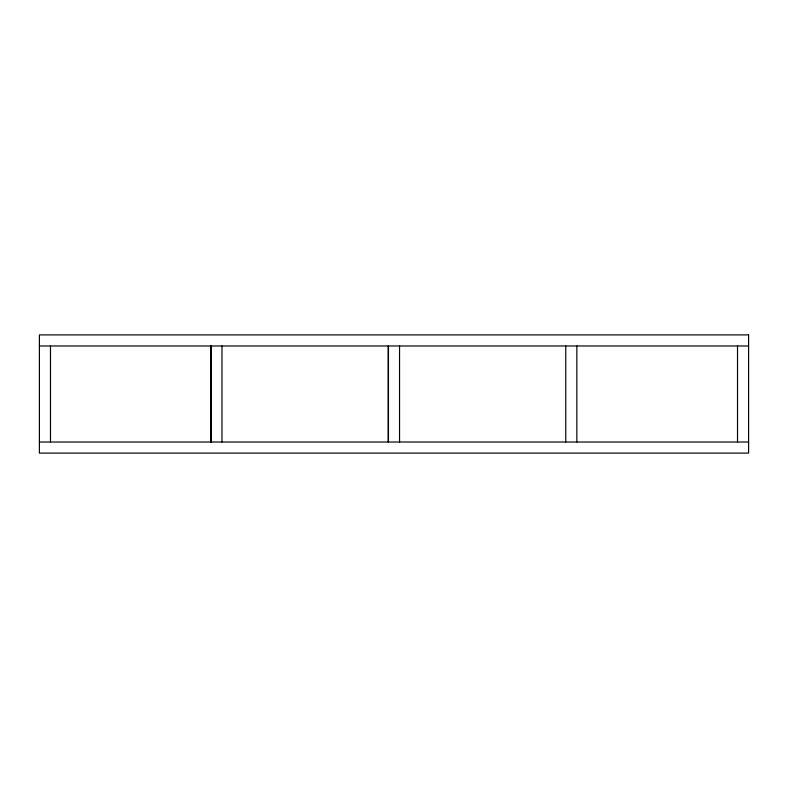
<?xml version="1.0" encoding="UTF-8"?>
<svg xmlns="http://www.w3.org/2000/svg" width="788" height="788" viewBox="0 0 788 788"><rect width="100%" height="100%" fill="white"/><g stroke="black" fill="none" stroke-linecap="round" stroke-linejoin="round"><path stroke-width="1.18" d="M39.4 345.981L748.6 345.981M39.4 442.019L748.6 442.019M737.519 345.981L737.519 442.019M576.846 345.981L576.846 442.019M565.754 345.981L565.764 442.019M399.546 345.981L399.546 442.019M388.464 345.981L388.464 442.019M388.198 345.981L388.198 442.019M221.98 345.981L221.98 442.019M211.154 345.981L211.164 442.019M210.898 345.981L210.898 442.019M50.481 345.981L50.481 442.019M748.6 334.9L39.4 334.9L39.4 453.1L748.6 453.1L748.6 334.9"/></g></svg>
